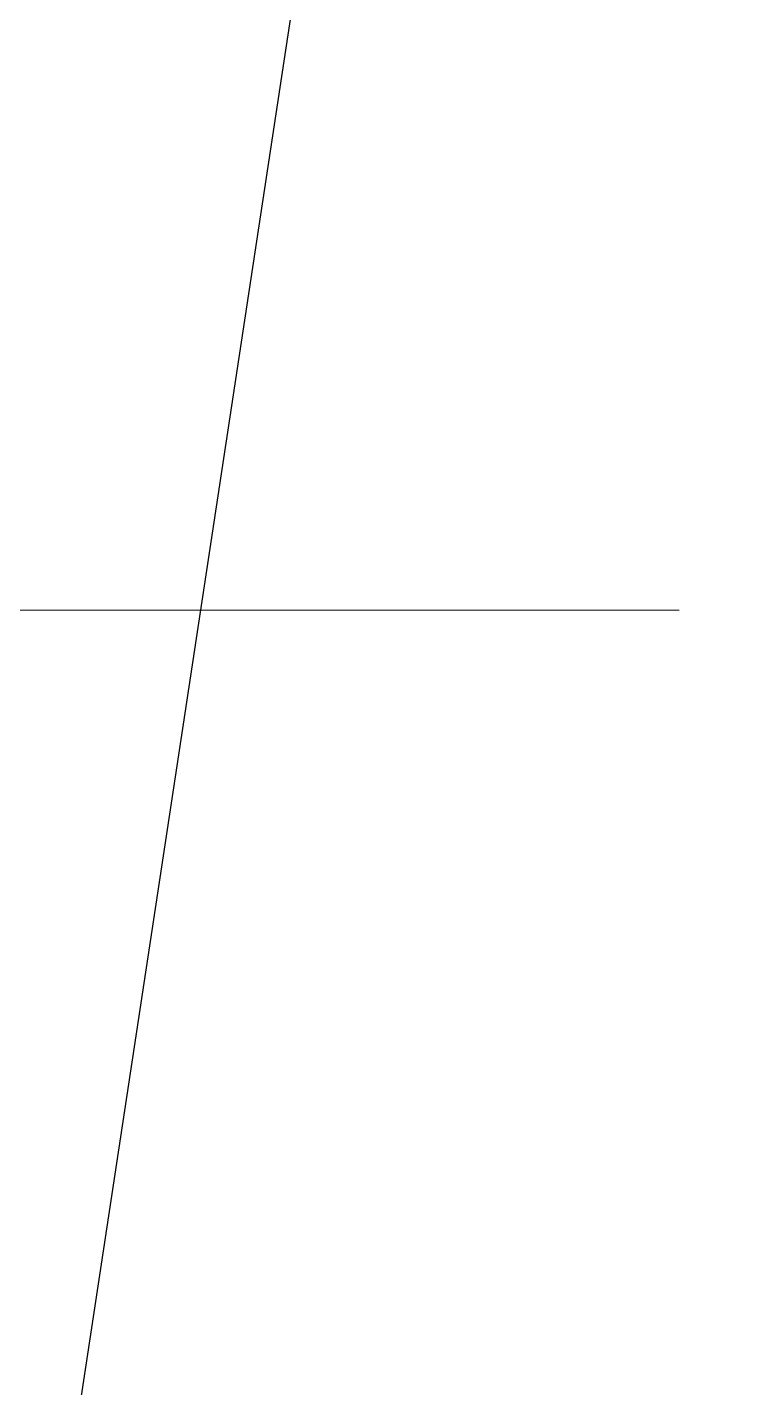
# Model space of a CAD drawing. Header units: metres. Extents: x 0 to 105485, y 0 to 425721.
# Drawn here: x 104744.017 to 104744.82, y 425155.557 to 425157.078 of the extents above; entities that cross this region are included whole.
import ezdxf

# ---------------------------------------------------------------- set-up
doc = ezdxf.new("R2010")
doc.units = ezdxf.units.M
doc.header["$MEASUREMENT"] = 0
doc.layers.add('B-XX-MO-ONDERZOEK_SONDERING-G', color=90, linetype='Continuous', lineweight=18)
doc.layers.add('GIS-WEGVAKKEN', color=2, linetype='Continuous')

msp = doc.modelspace()

# ---------------------------------------------------------------- linework, layer by layer
at = {"layer": 'B-XX-MO-ONDERZOEK_SONDERING-G', "color": 0, "true_color": 0xd62828}
for points in [[(104743.9839, 425156.426, -14.732), (104744.0355, 425156.426, -14.742), (104744.091, 425156.426, -14.752), (104744.1457, 425156.426, -14.762), (104744.2331, 425156.426, -14.772), (104744.2606, 425156.426, -14.782), (104744.279, 425156.426, -14.792), (104744.2917, 425156.426, -14.802), (104744.3073, 425156.426, -14.812), (104744.3249, 425156.426, -14.822), (104744.3416, 425156.426, -14.832), (104744.3436, 425156.426, -14.842), (104744.3436, 425156.426, -14.852), (104744.3444, 425156.426, -14.862), (104744.345, 425156.426, -14.872), (104744.3456, 425156.426, -14.882), (104744.3524, 425156.426, -14.892), (104744.3639, 425156.426, -14.902), (104744.4202, 425156.426, -14.912), (104744.4413, 425156.426, -14.922), (104744.4621, 425156.426, -14.932), (104744.4756, 425156.426, -14.942), (104744.484, 425156.426, -14.952), (104744.4916, 425156.426, -14.962), (104744.4952, 425156.426, -14.972), (104744.5032, 425156.426, -14.982), (104744.5044, 425156.426, -14.992), (104744.5038, 425156.426, -15.002), (104744.5047, 425156.426, -15.011), (104744.5056, 425156.426, -15.021), (104744.5191, 425156.426, -15.031), (104744.5255, 425156.426, -15.041), (104744.5291, 425156.426, -15.051), (104744.5279, 425156.426, -15.061), (104744.5239, 425156.426, -15.071), (104744.5191, 425156.426, -15.081), (104744.5193, 425156.426, -15.091), (104744.5195, 425156.426, -15.101), (104744.5198, 425156.426, -15.111), (104744.5215, 425156.426, -15.121), (104744.5295, 425156.426, -15.131), (104744.5363, 425156.426, -15.141), (104744.5622, 425156.426, -15.151), (104744.5714, 425156.426, -15.161), (104744.5921, 425156.426, -15.171), (104744.6105, 425156.426, -15.181), (104744.6228, 425156.426, -15.191), (104744.6392, 425156.426, -15.201), (104744.6571, 425156.426, -15.211), (104744.6942, 425156.426, -15.221), (104744.709, 425156.426, -15.231), (104744.7154, 425156.426, -15.241), (104744.7166, 425156.426, -15.251), (104744.709, 425156.426, -15.261), (104744.7026, 425156.426, -15.271), (104744.6942, 425156.426, -15.281), (104744.6921, 425156.426, -15.291), (104744.692, 425156.426, -15.301), (104744.6921, 425156.426, -15.311), (104744.6923, 425156.426, -15.321), (104744.6958, 425156.426, -15.331), (104744.7018, 425156.426, -15.341), (104744.7122, 425156.426, -15.351), (104744.7194, 425156.426, -15.361), (104744.713, 425156.426, -15.371), (104744.7082, 425156.426, -15.381), (104744.7006, 425156.426, -15.391), (104744.6927, 425156.426, -15.401), (104744.6921, 425156.426, -15.411), (104744.6919, 425156.426, -15.421), (104744.6919, 425156.426, -15.431), (104744.6919, 425156.426, -15.441), (104744.6982, 425156.426, -15.451), (104744.703, 425156.426, -15.461), (104744.7114, 425156.426, -15.471), (104744.7178, 425156.426, -15.481), (104744.7278, 425156.426, -15.491), (104744.7357, 425156.426, -15.501), (104744.7401, 425156.426, -15.511), (104744.7437, 425156.426, -15.521), (104744.7457, 425156.426, -15.531), (104744.7433, 425156.426, -15.541), (104744.7361, 425156.426, -15.551), (104744.709, 425156.426, -15.561), (104744.6919, 425156.426, -15.571), (104744.6755, 425156.426, -15.581), (104744.6595, 425156.426, -15.591), (104744.6464, 425156.426, -15.601), (104744.6264, 425156.426, -15.611), (104744.6077, 425156.426, -15.621), (104744.583, 425156.426, -15.631), (104744.5722, 425156.426, -15.641), (104744.5677, 425156.426, -15.651), (104744.5691, 425156.426, -15.661), (104744.5705, 425156.426, -15.671), (104744.5734, 425156.426, -15.681), (104744.5794, 425156.426, -15.691), (104744.5841, 425156.426, -15.701), (104744.5889, 425156.426, -15.711), (104744.5913, 425156.426, -15.721), (104744.5913, 425156.426, -15.731), (104744.5885, 425156.426, -15.741), (104744.5798, 425156.426, -15.751), (104744.5506, 425156.426, -15.761), (104744.5299, 425156.426, -15.771), (104744.5064, 425156.426, -15.781), (104744.4824, 425156.426, -15.791), (104744.4545, 425156.426, -15.801), (104744.4306, 425156.426, -15.811), (104744.4038, 425156.426, -15.821), (104744.3632, 425156.426, -15.831), (104744.3444, 425156.426, -15.841), (104744.3312, 425156.426, -15.851), (104744.3221, 425156.426, -15.861), (104744.3113, 425156.426, -15.871), (104744.3033, 425156.426, -15.881), (104744.2973, 425156.426, -15.891), (104744.2854, 425156.426, -15.901), (104744.2786, 425156.426, -15.911), (104744.273, 425156.426, -15.921), (104744.2662, 425156.426, -15.931), (104744.261, 425156.426, -15.941), (104744.2538, 425156.426, -15.951), (104744.2427, 425156.426, -15.961), (104744.2371, 425156.426, -15.971), (104744.2347, 425156.426, -15.981), (104744.2327, 425156.426, -15.991), (104744.2124, 425156.426, -16.001), (104744.2124, 425156.426, -16.011), (104744.2125, 425156.426, -16.021), (104744.2126, 425156.426, -16.031), (104744.214, 425156.426, -16.041), (104744.2235, 425156.426, -16.051), (104744.2279, 425156.426, -16.061), (104744.2307, 425156.426, -16.071), (104744.2319, 425156.426, -16.081), (104744.2315, 425156.426, -16.091), (104744.2275, 425156.426, -16.101), (104744.2243, 425156.426, -16.111), (104744.2199, 425156.426, -16.121), (104744.2163, 425156.426, -16.131), (104744.2112, 425156.426, -16.141), (104744.2072, 425156.426, -16.151), (104744.2008, 425156.426, -16.161), (104744.2009, 425156.426, -16.171), (104744.201, 425156.426, -16.181), (104744.2012, 425156.426, -16.191), (104744.2016, 425156.426, -16.201), (104744.2048, 425156.426, -16.211), (104744.208, 425156.426, -16.221), (104744.2108, 425156.426, -16.231), (104744.2187, 425156.426, -16.241), (104744.2231, 425156.426, -16.251), (104744.2279, 425156.426, -16.261), (104744.2323, 425156.426, -16.271), (104744.2367, 425156.426, -16.281), (104744.2383, 425156.426, -16.291), (104744.2403, 425156.426, -16.301), (104744.2411, 425156.426, -16.311), (104744.2403, 425156.426, -16.321), (104744.2403, 425156.426, -16.33), (104744.2383, 425156.426, -16.34), (104744.2367, 425156.426, -16.35), (104744.2335, 425156.426, -16.36), (104744.2307, 425156.426, -16.37), (104744.2247, 425156.426, -16.38), (104744.2231, 425156.426, -16.39), (104744.2219, 425156.426, -16.4), (104744.2211, 425156.426, -16.41), (104744.2203, 425156.426, -16.42), (104744.2199, 425156.426, -16.43), (104744.2199, 425156.426, -16.44), (104744.2187, 425156.426, -16.45), (104744.2186, 425156.426, -16.46), (104744.2186, 425156.426, -16.47), (104744.2187, 425156.426, -16.48), (104744.2187, 425156.426, -16.49), (104744.2191, 425156.426, -16.5), (104744.2195, 425156.426, -16.51), (104744.2203, 425156.426, -16.52), (104744.2203, 425156.426, -16.53), (104744.2207, 425156.426, -16.54), (104744.2211, 425156.426, -16.55), (104744.2223, 425156.426, -16.56), (104744.2251, 425156.426, -16.57), (104744.2295, 425156.426, -16.58), (104744.2351, 425156.426, -16.59), (104744.2447, 425156.426, -16.6), (104744.2718, 425156.426, -16.61), (104744.2882, 425156.426, -16.62), (104744.3089, 425156.426, -16.63), (104744.3292, 425156.426, -16.64), (104744.3528, 425156.426, -16.65), (104744.3811, 425156.426, -16.66), (104744.4054, 425156.426, -16.67), (104744.4505, 425156.426, -16.68), (104744.4713, 425156.426, -16.69), (104744.4908, 425156.426, -16.7), (104744.5044, 425156.426, -16.71), (104744.5115, 425156.426, -16.72), (104744.5123, 425156.426, -16.73), (104744.5107, 425156.426, -16.74), (104744.4936, 425156.426, -16.75), (104744.4808, 425156.426, -16.76), (104744.4645, 425156.426, -16.77), (104744.4509, 425156.426, -16.78), (104744.4381, 425156.426, -16.79), (104744.4262, 425156.426, -16.8), (104744.4198, 425156.426, -16.81), (104744.4198, 425156.426, -16.82), (104744.4198, 425156.426, -16.83), (104744.4198, 425156.426, -16.84), (104744.421, 425156.426, -16.85)], [(104743.9998, 425156.426, -14.032), (104744.0252, 425156.426, -14.042), (104744.0347, 425156.426, -14.052), (104744.0418, 425156.426, -14.062), (104744.0414, 425156.426, -14.072), (104744.0517, 425156.426, -14.082), (104744.0708, 425156.426, -14.092), (104744.1017, 425156.426, -14.102), (104744.1346, 425156.426, -14.112), (104744.1655, 425156.426, -14.122), (104744.1905, 425156.426, -14.132), (104744.212, 425156.426, -14.142), (104744.2287, 425156.426, -14.152), (104744.2267, 425156.426, -14.162), (104744.2223, 425156.426, -14.172), (104744.214, 425156.426, -14.182), (104744.2064, 425156.426, -14.192), (104744.1972, 425156.426, -14.202), (104744.1897, 425156.426, -14.212), (104744.173, 425156.426, -14.222), (104744.1679, 425156.426, -14.232), (104744.1623, 425156.426, -14.242), (104744.1592, 425156.426, -14.252), (104744.1571, 425156.426, -14.262), (104744.1567, 425156.426, -14.272), (104744.1565, 425156.426, -14.282), (104744.1564, 425156.426, -14.292), (104744.1564, 425156.426, -14.302), (104744.1565, 425156.426, -14.312), (104744.1565, 425156.426, -14.322), (104744.1566, 425156.426, -14.332), (104744.1572, 425156.426, -14.342), (104744.1564, 425156.426, -14.352), (104744.1604, 425156.426, -14.362), (104744.1544, 425156.426, -14.372), (104744.1528, 425156.426, -14.382), (104744.1461, 425156.426, -14.392), (104744.1397, 425156.426, -14.402), (104744.1338, 425156.426, -14.412), (104744.1337, 425156.426, -14.422), (104744.1338, 425156.426, -14.432), (104744.1339, 425156.426, -14.442), (104744.1342, 425156.426, -14.452), (104744.139, 425156.426, -14.462), (104744.139, 425156.426, -14.472), (104744.1378, 425156.426, -14.482), (104744.1338, 425156.426, -14.492), (104744.1195, 425156.426, -14.502), (104744.1112, 425156.426, -14.512), (104744.0989, 425156.426, -14.522), (104744.0902, 425156.426, -14.532), (104744.0751, 425156.426, -14.542), (104744.0628, 425156.426, -14.552), (104744.0478, 425156.426, -14.562), (104744.0157, 425156.426, -14.572)]]:
    msp.add_polyline3d(points, dxfattribs=at)
at = {"layer": 'GIS-WEGVAKKEN'}
msp.add_lwpolyline([(104743.2276, 425150), (104743.3, 425150.42), (104748.29, 425183.31), (104749.12, 425188.17), (104750.76, 425195.28), (104753.235, 425202.3459)], dxfattribs=at)

doc.saveas('drawing.dxf')
